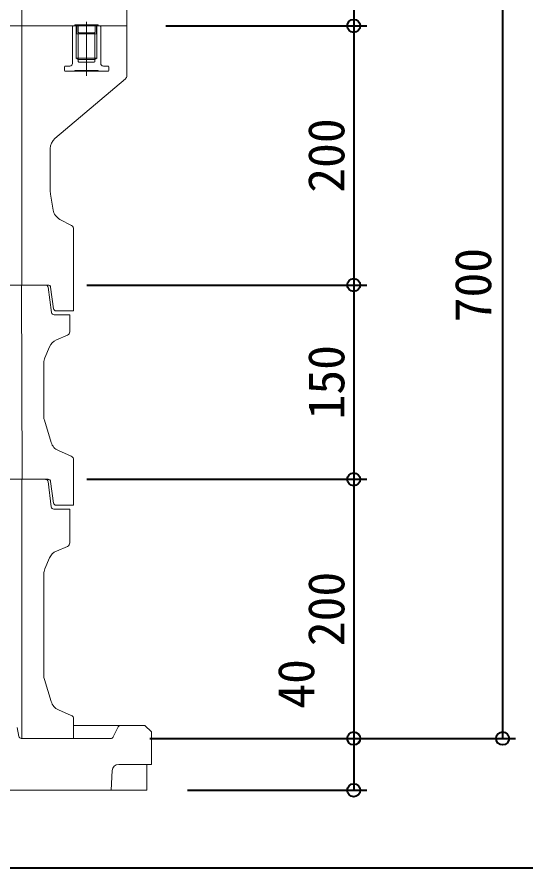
# Model space of a CAD drawing. Units: millimetres at full size, sheet at 1:20. Extents: x -5700 to 5714, y -3160 to 3160.
# Drawn here: x 628 to 1021, y 119 to 776 of the extents above; entities that cross this region are included whole.
import ezdxf
from ezdxf.enums import TextEntityAlignment as Align

# ---------------------------------------------------------------- set-up
doc = ezdxf.new("R2010")
doc.units = ezdxf.units.MM
doc.header["$LTSCALE"] = 20
doc.header["$PDMODE"] = 32
doc.header["$PDSIZE"] = 10
for name, color, linetype, lineweight in [('0-5_TEMP01', 3, 'Continuous', 18), ('0-7_躯体', 7, 'Continuous', 9), ('0-C_寸法', 1, 'Continuous', 40)]:
    doc.layers.add(name, color=color, linetype=linetype, lineweight=lineweight)
doc.styles.add('ＭＳ ゴシック', font='')
doc.styles.get('ＭＳ ゴシック').set_extended_font_data('MS Gothic')

msp = doc.modelspace()

# ---------------------------------------------------------------- linework, layer by layer
at = {"layer": '0-5_TEMP01'}
msp.add_line((50.88, 769.16), (712.88, 769.16), dxfattribs=at)
at = {"layer": '0-7_躯体'}
for p, q in [((631.88, 819.15), (631.88, 769.16)), ((712.88, 819.15), (712.88, 769.16)), ((672.88, 769.16), (381.88, 769.16)), ((631.88, 769.16), (631.88, 569.15)), ((671.48, 769.16), (670.97, 768.65)), ((670.97, 768.65), (670.97, 740.15)), ((671.48, 769.16), (673.87, 769.16)), ((672.88, 769.9), (690.88, 769.9)), ((672.88, 769.9), (672.88, 769.16)), ((673.87, 769.16), (672.88, 769.16)), ((673.87, 769.16), (689.88, 769.16)), ((673.87, 769.16), (674.33, 768.88)), ((673.87, 769.16), (673.87, 744.16)), ((674.38, 768.65), (674.38, 763.41)), ((675.38, 769.9), (675.38, 764.4)), ((681.88, 772.39), (681.88, 730.66)), ((688.38, 769.9), (688.38, 764.4)), ((689.38, 768.65), (689.38, 763.41)), ((689.88, 769.16), (689.43, 768.88)), ((689.88, 769.16), (689.88, 744.16)), ((689.88, 769.16), (690.88, 769.16)), ((689.88, 769.16), (692.27, 769.16)), ((690.88, 769.9), (690.88, 769.16)), ((712.88, 769.16), (690.88, 769.16)), ((692.27, 769.16), (692.78, 768.65)), ((692.78, 768.65), (692.78, 740.15)), ((712.88, 769.16), (712.88, 730.57)), ((674.88, 762.91), (688.88, 762.91)), ((675.48, 762.91), (675.48, 743.15)), ((675.88, 763.9), (687.88, 763.9)), ((688.27, 762.91), (688.27, 743.15)), ((673.87, 744.16), (689.88, 744.16)), ((673.87, 744.16), (675.48, 743.15)), ((675.48, 743.15), (675.48, 741.65)), ((675.48, 743.15), (688.27, 743.15)), ((689.88, 744.16), (688.27, 743.15)), ((688.27, 743.15), (688.27, 741.65)), ((664.83, 737.65), (664.83, 734.65)), ((668.98, 738.16), (665.33, 738.16)), ((675.97, 741.15), (687.78, 741.15)), ((694.78, 738.16), (698.42, 738.16)), ((698.92, 737.65), (698.92, 734.65)), ((665.33, 734.15), (698.42, 734.15)), ((672.88, 734.65), (690.88, 734.65)), ((672.88, 734.65), (672.88, 734.15)), ((690.88, 734.65), (690.88, 734.15)), ((711.8, 728.26), (657.48, 682.16)), ((653.88, 674.47), (653.88, 640.99)), ((654.01, 639.34), (656.06, 627.02)), ((661.23, 619.84), (670.29, 615)), ((652.14, 569.15), (381.88, 569.15)), ((650.14, 569.15), (381.88, 569.15)), ((631.62, 569.15), (632.12, 419.16)), ((652.12, 567.44), (654.87, 547.88)), ((654.12, 567.44), (656.44, 550.88)), ((668.88, 546.15), (656.85, 546.15)), ((671.88, 549.15), (658.42, 549.15)), ((668.88, 546.15), (668.88, 533.13)), ((667.06, 530.38), (658.55, 526.74)), ((653.3, 521.48), (649.69, 513.04)), ((648.87, 509.11), (648.87, 467.64)), ((649.31, 464.74), (654.54, 447.56)), ((670.08, 436.94), (660.1, 441.31)), ((671.88, 434.19), (671.88, 399.16)), ((652.14, 419.16), (381.88, 419.16)), ((631.88, 419.16), (631.88, 219.15)), ((654.65, 397.9), (652.11, 417.42)), ((654.12, 417.43), (656.44, 400.88)), ((668.88, 396.15), (656.63, 396.15)), ((671.88, 399.16), (658.42, 399.16)), ((668.88, 396.15), (668.88, 370.13)), ((667.06, 367.38), (658.55, 363.74)), ((653.3, 358.48), (649.69, 350.05)), ((648.87, 346.11), (648.87, 267.64)), ((654.54, 247.56), (649.31, 264.73)), ((670.08, 236.95), (660.1, 241.31)), ((671.88, 234.2), (671.88, 219.15)), ((629.56, 220.77), (628.2, 227.55)), ((706.88, 229.16), (671.88, 229.16)), ((702.43, 220.27), (706.32, 228.05)), ((726.88, 229.16), (706.88, 229.16)), ((731.88, 224.16), (726.88, 229.16)), ((731.88, 224.16), (731.88, 199.15)), ((671.88, 219.15), (631.51, 219.15)), ((700.64, 219.15), (631.51, 219.15)), ((731.88, 199.15), (706.63, 199.15)), ((728.43, 199.15), (728.28, 179.16)), ((701.64, 194.41), (700.88, 179.16)), ((728.28, 179.16), (381.88, 179.16))]:
    msp.add_line(p, q, dxfattribs=at)
msp.add_lwpolyline([(671.88, 612.36), (671.88, 569.15), (671.88, 549.15)], dxfattribs=at)
for centre, radius, start, end in [((673.87, 768.65), 0.5, 0, 90), ((689.88, 768.65), 0.5, 90, 180), ((674.88, 763.41), 0.5, 180, 270), ((675.88, 764.4), 0.5, 180, 270), ((687.88, 764.4), 0.5, 270, 0), ((688.88, 763.41), 0.5, 270, 0), ((665.33, 737.65), 0.5, 90, 180), ((668.98, 740.15), 2, 270, 0), ((675.97, 741.65), 0.5, 180, 270), ((687.78, 741.65), 0.5, 270, 0), ((694.78, 740.15), 2, 180, 270), ((698.42, 737.65), 0.5, 0, 90), ((665.33, 734.65), 0.5, 180, 270), ((698.42, 734.65), 0.5, 270, 0), ((709.88, 730.57), 3, 309.805, 0), ((663.88, 674.47), 10, 129.806, 180), ((663.88, 640.99), 10, 180, 189.462), ((665.93, 628.66), 10, 189.462, 241.928), ((668.88, 612.36), 3, 0, 61.927), ((650.14, 567.15), 2, 7.999, 90), ((652.14, 567.15), 2, 7.999, 90), ((656.85, 548.15), 2, 187.999, 270), ((658.42, 551.15), 2, 187.999, 270), ((665.88, 533.13), 3, 293.199, 0), ((662.49, 517.54), 10, 113.199, 156.801), ((658.88, 509.11), 10, 156.801, 180), ((658.88, 467.64), 10, 180, 196.928), ((664.11, 450.48), 10, 196.928, 246.371), ((668.88, 434.19), 3, 0, 66.371), ((650.12, 417.15), 2, 7.431, 90), ((652.14, 417.15), 2, 7.999, 90), ((658.42, 401.15), 2, 187.999, 270), ((656.63, 398.15), 2, 187.431, 270), ((665.88, 370.13), 3, 293.199, 0), ((662.49, 354.54), 10, 113.199, 156.801), ((658.88, 346.11), 10, 156.801, 180), ((658.88, 267.64), 10, 180, 196.928), ((664.11, 250.47), 10, 196.928, 246.371), ((668.88, 234.2), 3, 0, 66.371), ((708.11, 227.15), 2, 90, 153.435), ((631.51, 221.15), 2, 191.309, 270), ((700.64, 221.15), 2, 270, 333.435), ((706.63, 194.16), 5, 90, 177.138)]:
    msp.add_arc(centre, radius, start, end, dxfattribs=at)
at = {"layer": '0-C_寸法'}
for p, q in [((1002.76, 919.16), (1002.76, 219.15)), ((887.95, 819.15), (887.95, 769.16)), ((742.88, 769.16), (897.95, 769.16)), ((742.88, 769.16), (897.95, 769.16)), ((887.95, 769.16), (887.95, 569.15)), ((682.14, 569.15), (897.95, 569.15)), ((682.14, 569.15), (897.95, 569.15)), ((887.95, 569.15), (887.95, 419.16)), ((682.14, 419.16), (897.95, 419.16)), ((682.14, 419.16), (897.95, 419.16)), ((887.95, 419.16), (887.95, 219.15)), ((730.63, 219.15), (897.95, 219.15)), ((730.63, 219.15), (1012.76, 219.15)), ((732.04, 219.15), (897.99, 219.15)), ((887.99, 219.15), (887.99, 179.16)), ((759.69, 179.16), (897.99, 179.16)), ((411.88, 119.16), (1112.38, 119.16))]:
    msp.add_line(p, q, dxfattribs=at)
for p in [(887.95, 769.16), (887.95, 569.15), (887.95, 419.16), (887.95, 219.15), (887.99, 219.15), (1002.76, 219.15), (887.99, 179.16)]:
    msp.add_point(p, dxfattribs=at)

# ---------------------------------------------------------------- texts
at = {"layer": '0-C_寸法', "style": 'ＭＳ ゴシック'}
for s, p in [('200', (889.17, 640.36)), ('700', (1002.41, 540.36)), ('150', (889.17, 465.36)), ('200', (889.17, 290.36)), ('40', (865.94, 242.09))]:
    msp.add_text(s, height=28.15, rotation=90, dxfattribs=at).set_placement(p, align=Align.BOTTOM_LEFT)

doc.saveas('drawing.dxf')
